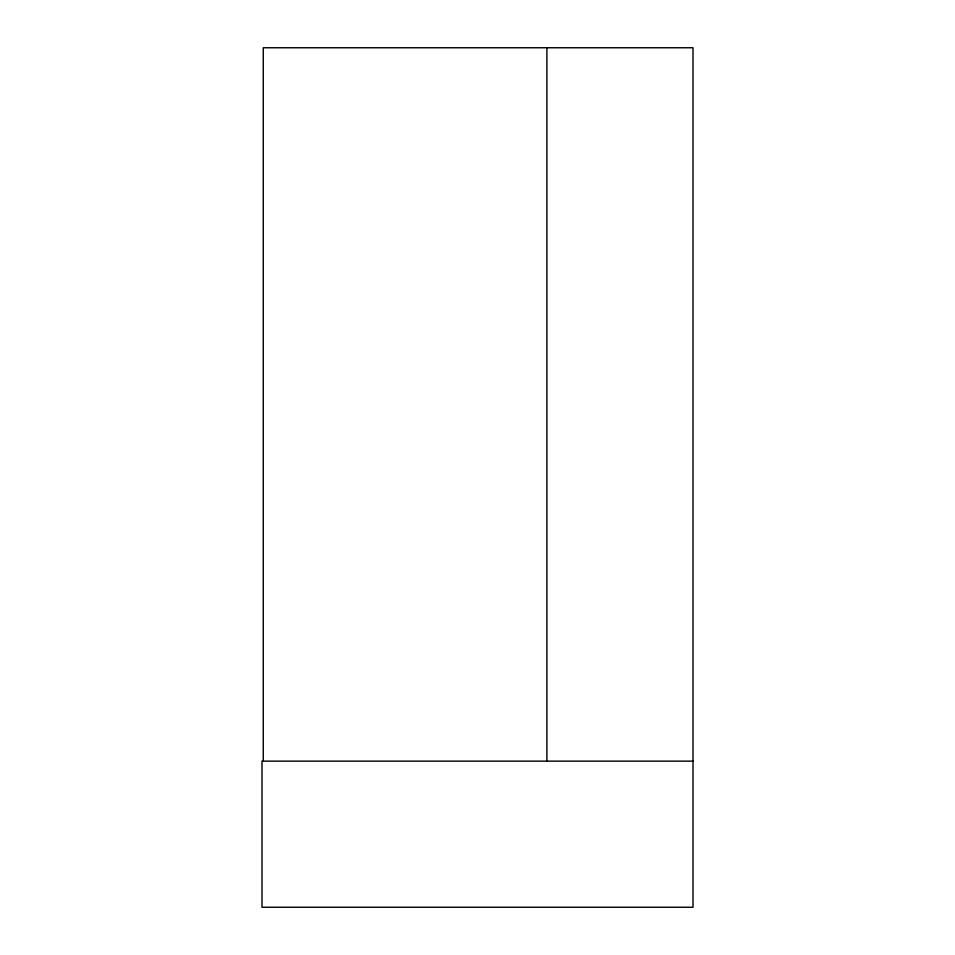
<?xml version="1.0" encoding="UTF-8"?>
<svg xmlns="http://www.w3.org/2000/svg" width="955" height="955" viewBox="0 0 955 955"><rect width="100%" height="100%" fill="white"/><g stroke="black" fill="none" stroke-linecap="round" stroke-linejoin="round"><path stroke-width="1.43" d="M693.008 761.135L261.992 761.135L261.992 907.25L693.008 907.25L693.008 47.75L263.258 47.75L263.258 761.135M546.893 47.75L546.893 761.135"/></g></svg>
